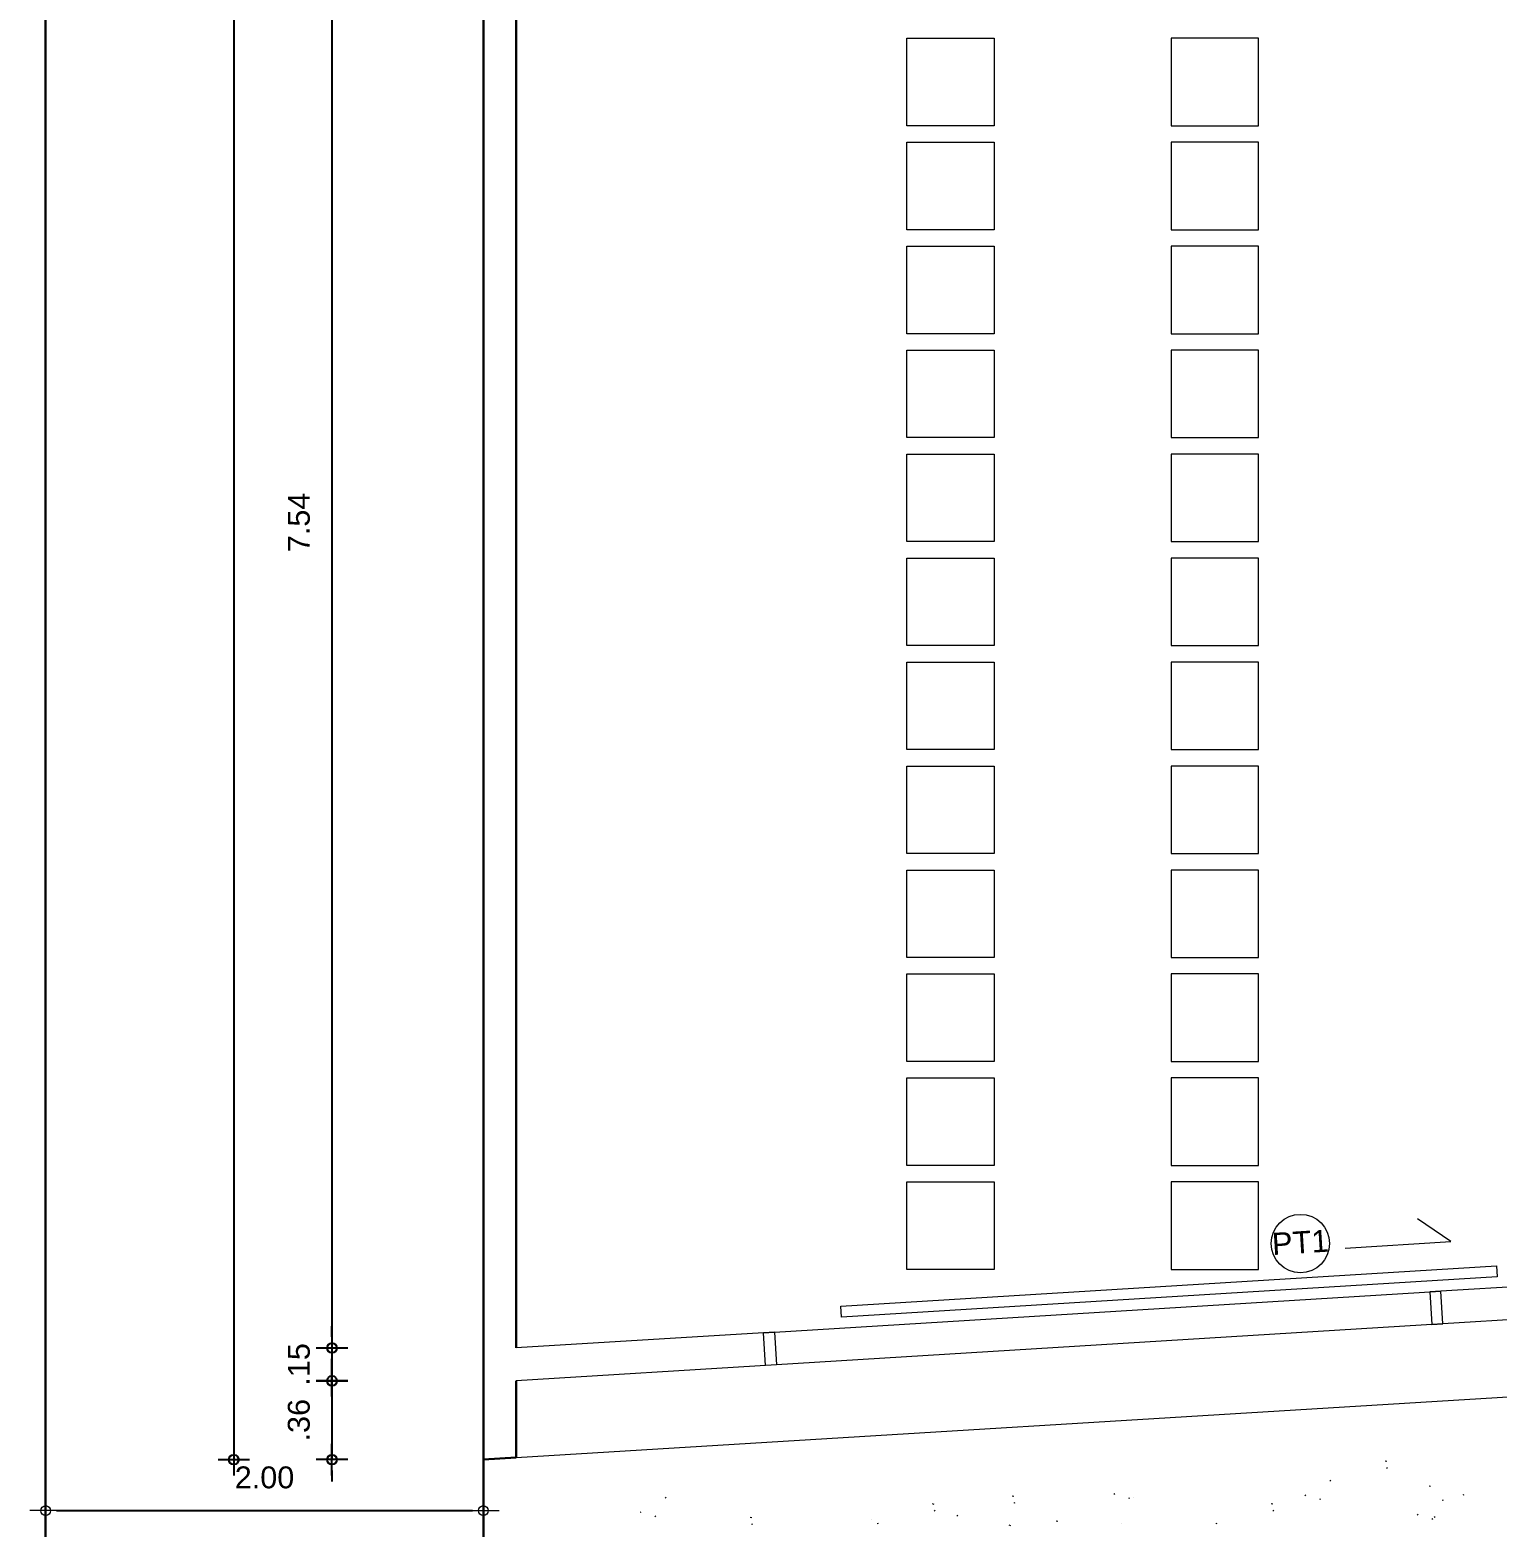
# Model space of a CAD drawing. Header units: millimetres. Extents: x 1345 to 2117, y 1214 to 1365.
# Drawn here: x 1540.05 to 1546.75, y 1265.66 to 1272.5 of the extents above; entities that cross this region are included whole.
import ezdxf

# ---------------------------------------------------------------- set-up
doc = ezdxf.new("R2010")
doc.units = ezdxf.units.MM
doc.header["$LTSCALE"] = 0.5
for name, color, linetype in [('08', 8, 'Continuous'), ('Cota', 8, 'Continuous'), ('DIVERSOS', 4, 'Continuous'), ('ESQUADRIAS', 3, 'Continuous'), ('parede', 2, 'Continuous'), ('PISO', 8, 'Continuous')]:
    doc.layers.add(name, color=color, linetype=linetype)
doc.layers.add('E-TXT-W', color=7, linetype='Continuous', lineweight=15)
doc.styles.get("Standard").update_dxf_attribs({"font": 'arial.ttf'})
doc.dimstyles.new('ESCALA50', dxfattribs={"dimtxt": 0.1, "dimasz": 0.05, "dimexe": 0.18, "dimexo": 0.06, "dimgap": 0.1, "dimtad": 1, "dimzin": 4, "dimdsep": 46, "dimtxsty": 'Standard', "dimblk": 'BOLA', "dimcen": -0.06, "dimse1": 1, "dimse2": 1, "dimclrd": 7, "dimclrt": 7, "dimadec": 0, "dimazin": 0, "dimtfac": 1, "dimtix": 1, "dimtmove": 0, "dimatfit": 3, "dimldrblk": 'BOLA', "dimfxl": 0, "dimtolj": 1, "dimtzin": 4, "dimarcsym": 0})

# ---------------------------------------------------------------- blocks, each defined once
blk = doc.blocks.new('BOLA')
for p, q in [((0, -1.44), (0, 1.44)), ((-1.44, 0), (1.44, 0))]:
    blk.add_line(p, q)
blk.add_circle((0, 0), 0.452)
blk = doc.blocks.new('*D245')
at = {"layer": 'Cota', "color": 7, "lineweight": -2, "transparency": 16777216}
blk.add_line((1541.428, 1273.9664), (1541.428, 1266.5243), dxfattribs=at)
at = {"layer": 'Defpoints', "color": 0, "transparency": 16777216}
for p in [(1542.3365, 1274.0164), (1541.428, 1266.4743), (1542.2697, 1266.4743)]:
    blk.add_point(p, dxfattribs=at)
at = {"layer": 'Cota', "color": 7, "lineweight": -2, "transparency": 16777216, "xscale": 0.05, "yscale": 0.05, "zscale": 0.05}
for p, rotation in [((1541.428, 1274.0164), 90), ((1541.428, 1266.4743), 270)]:
    blk.add_blockref('BOLA', p, dxfattribs=dict(at, rotation=rotation))
at = {"layer": 'Cota', "color": 7, "transparency": 16777216, "insert": (1541.2772, 1270.2454), "char_height": 0.1, "attachment_point": 5, "rotation": 90}
blk.add_mtext('\\A1;7.54', dxfattribs=at)
blk = doc.blocks.new('*D246')
at = {"layer": 'Cota', "color": 7, "lineweight": -2, "transparency": 16777216}
for p, q in [((1541.428, 1266.5243), (1541.428, 1266.5743)), ((1541.428, 1266.4743), (1541.428, 1266.324)), ((1541.428, 1266.274), (1541.428, 1266.224))]:
    blk.add_line(p, q, dxfattribs=at)
at = {"layer": 'Defpoints', "color": 0, "transparency": 16777216}
for p in [(1542.2697, 1266.4743), (1541.428, 1266.324), (1542.2697, 1266.324)]:
    blk.add_point(p, dxfattribs=at)
at = {"layer": 'Cota', "color": 7, "lineweight": -2, "transparency": 16777216, "xscale": 0.05, "yscale": 0.05, "zscale": 0.05}
for p, rotation in [((1541.428, 1266.4743), 270), ((1541.428, 1266.324), 90)]:
    blk.add_blockref('BOLA', p, dxfattribs=dict(at, rotation=rotation))
at = {"layer": 'Cota', "color": 7, "transparency": 16777216, "insert": (1541.277, 1266.3992), "char_height": 0.1, "attachment_point": 5, "rotation": 90}
blk.add_mtext('\\A1;.15', dxfattribs=at)
blk = doc.blocks.new('*D247')
at = {"layer": 'Cota', "color": 7, "lineweight": -2, "transparency": 16777216}
for p, q in [((1541.428, 1266.374), (1541.428, 1266.424)), ((1541.428, 1266.324), (1541.428, 1265.9641)), ((1541.428, 1265.9141), (1541.428, 1265.8641))]:
    blk.add_line(p, q, dxfattribs=at)
at = {"layer": 'Defpoints', "color": 0, "transparency": 16777216}
for p in [(1542.2697, 1266.324), (1541.428, 1265.9641), (1542.1197, 1265.9641)]:
    blk.add_point(p, dxfattribs=at)
at = {"layer": 'Cota', "color": 7, "lineweight": -2, "transparency": 16777216, "xscale": 0.05, "yscale": 0.05, "zscale": 0.05}
for p, rotation in [((1541.428, 1266.324), 270), ((1541.428, 1265.9641), 90)]:
    blk.add_blockref('BOLA', p, dxfattribs=dict(at, rotation=rotation))
at = {"layer": 'Cota', "color": 7, "transparency": 16777216, "insert": (1541.2769, 1266.1441), "char_height": 0.1, "attachment_point": 5, "rotation": 90}
blk.add_mtext('\\A1;.36', dxfattribs=at)
blk = doc.blocks.new('*D257')
at = {"layer": 'Cota', "color": 7, "lineweight": -2, "transparency": 16777216}
blk.add_line((1540.9792, 1294.4664), (1540.9792, 1266.0141), dxfattribs=at)
at = {"layer": 'Defpoints', "color": 0, "transparency": 16777216}
for p in [(1542.1865, 1294.5164), (1540.9792, 1265.9641), (1542.1197, 1265.9641)]:
    blk.add_point(p, dxfattribs=at)
at = {"layer": 'Cota', "color": 7, "lineweight": -2, "transparency": 16777216, "xscale": 0.05, "yscale": 0.05, "zscale": 0.05}
for p, rotation in [((1540.9792, 1294.5164), 90), ((1540.9792, 1265.9641), 270)]:
    blk.add_blockref('BOLA', p, dxfattribs=dict(at, rotation=rotation))
at = {"layer": 'Cota', "color": 7, "transparency": 16777216, "insert": (1540.8281, 1280.2403), "char_height": 0.1, "attachment_point": 5, "rotation": 90}
blk.add_mtext('\\A1;28.55', dxfattribs=at)
blk = doc.blocks.new('*D341')
at = {"layer": 'Defpoints', "color": 0, "transparency": 16777216}
for p in [(1540.1197, 1270.4227), (1542.1197, 1270.4227), (1542.1197, 1265.7312)]:
    blk.add_point(p, dxfattribs=at)
at = {"layer": 'E-TXT-W', "color": 7, "lineweight": -2, "transparency": 16777216}
blk.add_line((1540.1697, 1265.7312), (1542.0697, 1265.7312), dxfattribs=at)
at = {"layer": 'E-TXT-W', "color": 7, "lineweight": -2, "transparency": 16777216, "xscale": 0.05, "yscale": 0.05, "zscale": 0.05, "rotation": 180}
blk.add_blockref('BOLA', (1540.1197, 1265.7312), dxfattribs=at)
at = {"layer": 'E-TXT-W', "color": 7, "lineweight": -2, "transparency": 16777216, "xscale": 0.05, "yscale": 0.05, "zscale": 0.05}
blk.add_blockref('BOLA', (1542.1197, 1265.7312), dxfattribs=at)
at = {"layer": 'E-TXT-W', "color": 7, "transparency": 16777216, "insert": (1541.1197, 1265.8823), "char_height": 0.1, "attachment_point": 5}
blk.add_mtext('\\A1;2.00', dxfattribs=at)

msp = doc.modelspace()

# ---------------------------------------------------------------- linework, layer by layer
at = {"color": 84, "linetype": 'Continuous', "lineweight": 15, "true_color": 0x259500}
for points in [[(1546.2472, 1265.9549), (1546.2399, 1265.9568), (1546.2399, 1265.9568)], [(1546.2513, 1265.9267), (1546.2467, 1265.9241), (1546.2467, 1265.9241)], [(1545.9917, 1265.8681), (1545.9871, 1265.8654), (1545.9871, 1265.8654)], [(1546.4478, 1265.8407), (1546.4406, 1265.8426), (1546.4406, 1265.8426)], [(1542.9543, 1265.7911), (1542.9497, 1265.7885), (1542.9497, 1265.7885)], [(1544.1795, 1265.7598), (1544.1722, 1265.7618), (1544.1722, 1265.7618)], [(1544.5436, 1265.7953), (1544.5363, 1265.7973), (1544.5363, 1265.7973)], [(1544.5477, 1265.7671), (1544.5431, 1265.7645), (1544.5431, 1265.7645)], [(1545.0047, 1265.8076), (1545.0001, 1265.805), (1545.0001, 1265.805)], [(1545.0725, 1265.7857), (1545.0698, 1265.7903), (1545.0698, 1265.7903)], [(1545.727, 1265.7599), (1545.7197, 1265.7618), (1545.7197, 1265.7618)], [(1545.8772, 1265.8017), (1545.8726, 1265.7991), (1545.8726, 1265.7991)], [(1545.9449, 1265.7798), (1545.9423, 1265.7844), (1545.9423, 1265.7844)], [(1546.5045, 1265.7793), (1546.4999, 1265.7767), (1546.4999, 1265.7767)], [(1546.5997, 1265.8003), (1546.5971, 1265.8048), (1546.5971, 1265.8048)], [(1542.8398, 1265.7248), (1542.8353, 1265.7222), (1542.8353, 1265.7222)], [(1542.9076, 1265.7029), (1542.9049, 1265.7075), (1542.9049, 1265.7075)], [(1543.3457, 1265.6978), (1543.3385, 1265.6998), (1543.3385, 1265.6998)], [(1544.1836, 1265.7316), (1544.179, 1265.729), (1544.179, 1265.729)], [(1544.2881, 1265.7085), (1544.2835, 1265.7058), (1544.2835, 1265.7058)], [(1545.7311, 1265.7317), (1545.7265, 1265.729), (1545.7265, 1265.729)], [(1546.39, 1265.713), (1546.3855, 1265.7103), (1546.3855, 1265.7103)], [(1546.4578, 1265.6911), (1546.4551, 1265.6957), (1546.4551, 1265.6957)], [(1546.4684, 1265.6997), (1546.4657, 1265.7043), (1546.4657, 1265.7043)], [(1543.3498, 1265.6696), (1543.3452, 1265.667), (1543.3452, 1265.667)], [(1543.924, 1265.673), (1543.9194, 1265.6703), (1543.9194, 1265.6703)], [(1544.5291, 1265.6624), (1544.5219, 1265.6643), (1544.5219, 1265.6643)], [(1544.7442, 1265.6812), (1544.737, 1265.6831), (1544.737, 1265.6831)], [(1545.4715, 1265.673), (1545.4669, 1265.6704), (1545.4669, 1265.6704)]]:
    msp.add_lwpolyline(points, dxfattribs=at)
for points in [[(1545.0908, 1265.7902), (1545.0908, 1265.7902)], [(1543.893, 1265.6927), (1543.893, 1265.6927)], [(1545.0344, 1265.6719), (1545.0344, 1265.6719)]]:
    msp.add_lwpolyline(points, close=True, dxfattribs=at)
at = {"layer": '08', "lineweight": 15}
for p, q in [((1543.4495, 1266.5467), (1546.4937, 1266.7335)), ((1546.5029, 1266.5838), (1543.4586, 1266.397))]:
    msp.add_line(p, q, dxfattribs=at)
for points in [[(1544.0541, 1272.0575), (1544.0541, 1272.4575), (1544.4541, 1272.4575), (1544.4541, 1272.0575)], [(1545.6617, 1272.0575), (1545.6617, 1272.4575), (1545.2617, 1272.4575), (1545.2617, 1272.0575)], [(1544.0541, 1271.5825), (1544.0541, 1271.9825), (1544.4541, 1271.9825), (1544.4541, 1271.5825)], [(1545.6617, 1271.5825), (1545.6617, 1271.9825), (1545.2617, 1271.9825), (1545.2617, 1271.5825)], [(1544.0541, 1271.1075), (1544.0541, 1271.5075), (1544.4541, 1271.5075), (1544.4541, 1271.1075)], [(1545.6617, 1271.1075), (1545.6617, 1271.5075), (1545.2617, 1271.5075), (1545.2617, 1271.1075)], [(1544.0541, 1270.6325), (1544.0541, 1271.0325), (1544.4541, 1271.0325), (1544.4541, 1270.6325)], [(1545.6617, 1270.6325), (1545.6617, 1271.0325), (1545.2617, 1271.0325), (1545.2617, 1270.6325)], [(1544.0541, 1270.1575), (1544.0541, 1270.5575), (1544.4541, 1270.5575), (1544.4541, 1270.1575)], [(1545.6617, 1270.1575), (1545.6617, 1270.5575), (1545.2617, 1270.5575), (1545.2617, 1270.1575)], [(1544.0541, 1269.6825), (1544.0541, 1270.0825), (1544.4541, 1270.0825), (1544.4541, 1269.6825)], [(1545.6617, 1269.6825), (1545.6617, 1270.0825), (1545.2617, 1270.0825), (1545.2617, 1269.6825)], [(1544.0541, 1269.2075), (1544.0541, 1269.6075), (1544.4541, 1269.6075), (1544.4541, 1269.2075)], [(1545.6617, 1269.2075), (1545.6617, 1269.6075), (1545.2617, 1269.6075), (1545.2617, 1269.2075)], [(1544.0541, 1268.7325), (1544.0541, 1269.1325), (1544.4541, 1269.1325), (1544.4541, 1268.7325)], [(1545.6617, 1268.7325), (1545.6617, 1269.1325), (1545.2617, 1269.1325), (1545.2617, 1268.7325)], [(1544.0541, 1268.2575), (1544.0541, 1268.6575), (1544.4541, 1268.6575), (1544.4541, 1268.2575)], [(1545.6617, 1268.2575), (1545.6617, 1268.6575), (1545.2617, 1268.6575), (1545.2617, 1268.2575)], [(1544.0541, 1267.7825), (1544.0541, 1268.1825), (1544.4541, 1268.1825), (1544.4541, 1267.7825)], [(1545.6617, 1267.7825), (1545.6617, 1268.1825), (1545.2617, 1268.1825), (1545.2617, 1267.7825)], [(1544.0541, 1267.3075), (1544.0541, 1267.7075), (1544.4541, 1267.7075), (1544.4541, 1267.3075)], [(1545.6617, 1267.3075), (1545.6617, 1267.7075), (1545.2617, 1267.7075), (1545.2617, 1267.3075)], [(1544.0541, 1266.8325), (1544.0541, 1267.2325), (1544.4541, 1267.2325), (1544.4541, 1266.8325)], [(1545.6617, 1266.8325), (1545.6617, 1267.2325), (1545.2617, 1267.2325), (1545.2617, 1266.8325)]]:
    msp.add_lwpolyline(points, close=True, dxfattribs=at)
at = {"layer": 'ESQUADRIAS', "lineweight": 15}
for p, q in [((1546.54, 1266.9603), (1546.388, 1267.0644)), ((1546.0573, 1266.9307), (1546.54, 1266.9603)), ((1543.7536, 1266.6653), (1546.7479, 1266.8491)), ((1546.7479, 1266.8491), (1546.751, 1266.7992)), ((1546.751, 1266.7992), (1543.7566, 1266.6154)), ((1543.7566, 1266.6154), (1543.7536, 1266.6653))]:
    msp.add_line(p, q, dxfattribs=at)
for points in [[(1546.4937, 1266.7335), (1546.4438, 1266.7304), (1546.453, 1266.5807), (1546.5029, 1266.5838)], [(1543.3995, 1266.5436), (1543.4495, 1266.5467), (1543.4586, 1266.397), (1543.4087, 1266.3939)]]:
    msp.add_lwpolyline(points, dxfattribs=at)
at = {"layer": 'parede', "color": 8, "lineweight": 30}
for p, q in [((1540.1197, 1294.5164), (1540.1197, 1258.8896)), ((1542.1197, 1291.5164), (1542.1197, 1261.517))]:
    msp.add_line(p, q, dxfattribs=at)
at = {"layer": 'parede', "lineweight": 30}
for p, q in [((1540.1197, 1291.5164), (1540.1197, 1258.8896)), ((1542.1197, 1291.5164), (1542.1197, 1265.9641)), ((1542.2697, 1291.5164), (1542.2697, 1266.4743)), ((1542.2697, 1266.324), (1542.2697, 1265.9734)), ((1542.1197, 1265.9641), (1542.2697, 1265.9734))]:
    msp.add_line(p, q, dxfattribs=at)
at = {"layer": 'parede', "lineweight": 15}
for p, q in [((1547.3947, 1266.7888), (1546.4937, 1266.7335)), ((1546.5029, 1266.5838), (1546.4937, 1266.7335)), ((1547.4039, 1266.6391), (1546.5029, 1266.5838)), ((1543.4495, 1266.5467), (1542.2697, 1266.4743)), ((1543.4087, 1266.3939), (1543.3995, 1266.5436)), ((1543.4586, 1266.397), (1542.2697, 1266.324))]:
    msp.add_line(p, q, dxfattribs=at)
at = {"layer": 'PISO', "lineweight": 15}
msp.add_line((1542.2697, 1265.9734), (1550.9697, 1266.5072), dxfattribs=at)
msp.add_circle((1545.8527, 1266.9513), 0.1333, dxfattribs=at)

# ---------------------------------------------------------------- texts
at = {"layer": 'DIVERSOS', "lineweight": 15, "insert": (1545.7197, 1266.9994), "char_height": 0.10106, "width": 0.373078, "attachment_point": 1, "rotation": 3.51166}
msp.add_mtext('{\\C3;PT1}', dxfattribs=at)

# ---------------------------------------------------------------- dimensions: what is measured, and where the dimension line sits
at = {"layer": 'Cota'}
for base, p1, p2, picture, middle in [((1540.9792, 1265.9641), (1542.1865, 1294.5164), (1542.1197, 1265.9641), '*D257', (1540.8281, 1280.2403)), ((1541.428, 1266.4743), (1542.3365, 1274.0164), (1542.2697, 1266.4743), '*D245', (1541.2772, 1270.2454)), ((1541.428, 1266.324), (1542.2697, 1266.4743), (1542.2697, 1266.324), '*D246', (1541.277, 1266.3992)), ((1541.428, 1265.9641), (1542.2697, 1266.324), (1542.1197, 1265.9641), '*D247', (1541.2769, 1266.1441))]:
    dim = msp.add_linear_dim(base=base, p1=p1, p2=p2, angle=90, dimstyle='ESCALA50', override={"dimtmove": 1, "dimfxl": 0.18}, dxfattribs=at)
    dim.commit()
    dim.dimension.update_dxf_attribs({"geometry": picture, "text_midpoint": middle})
at = {"layer": 'E-TXT-W'}
dim = msp.add_linear_dim(base=(1542.1197, 1265.7312), p1=(1540.1197, 1270.4227), p2=(1542.1197, 1270.4227), dimstyle='ESCALA50', dxfattribs=at)
dim.commit()
dim.dimension.update_dxf_attribs({"geometry": '*D341', "text_midpoint": (1541.1197, 1265.8823)})

doc.saveas('drawing.dxf')
